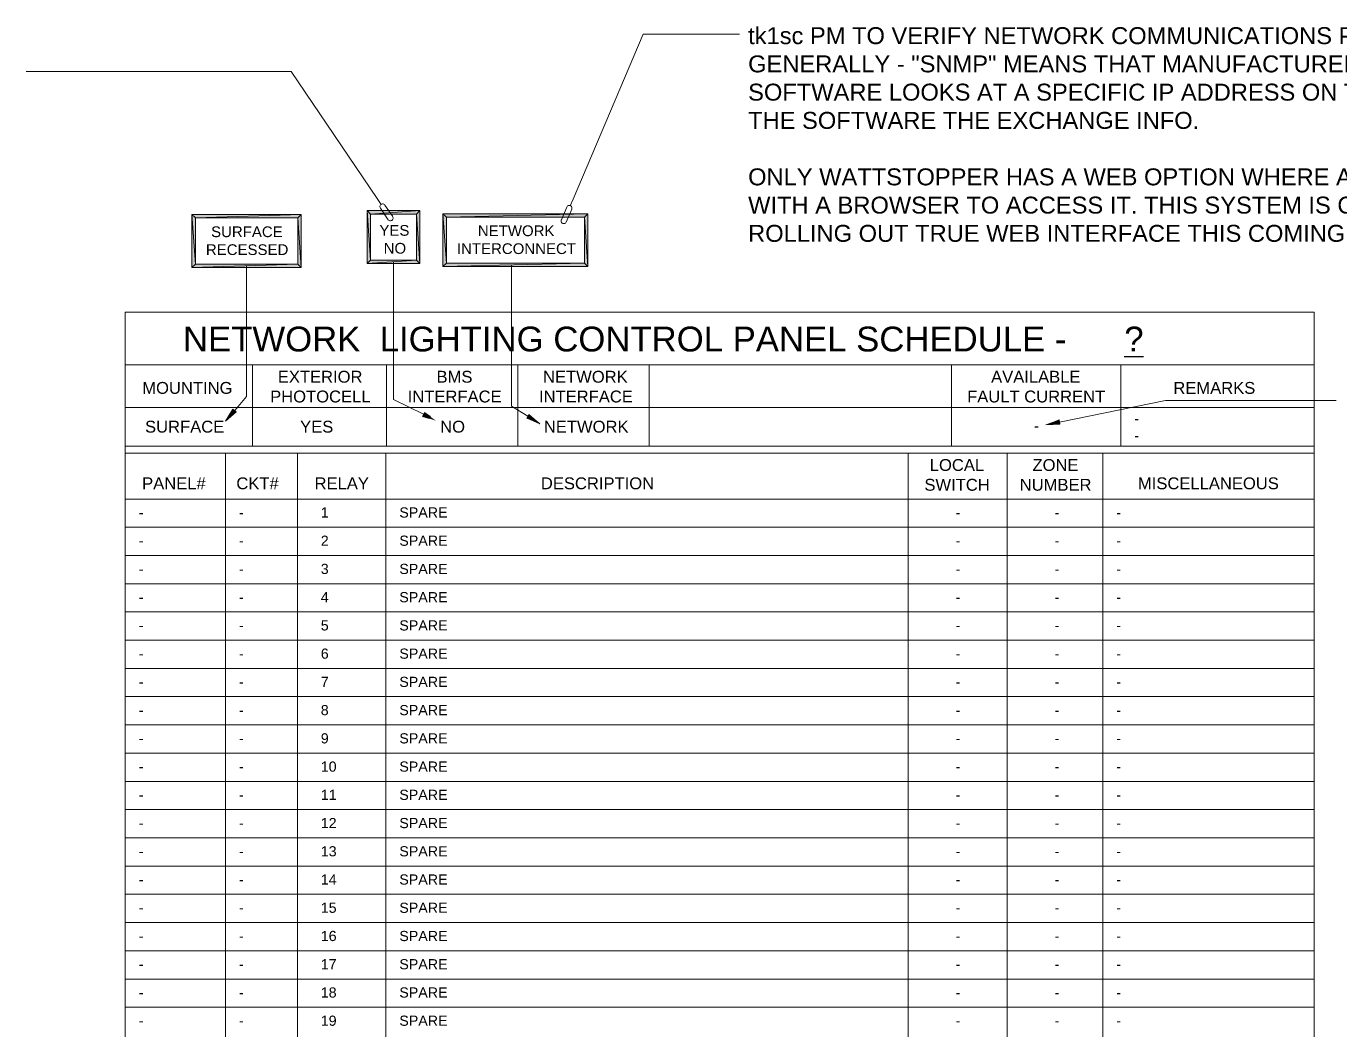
# Model space of a CAD drawing. Header units: millimetres. Extents: x 75 to 988, y 53 to 741.
# Drawn here: x 498.4 to 793.9, y 514.9 to 740.8 of the extents above; entities that cross this region are included whole.
import ezdxf

# ---------------------------------------------------------------- set-up
doc = ezdxf.new("R2010")
doc.units = ezdxf.units.MM
doc.layers.add('0E-LITE-TEXT', color=7, linetype='Continuous')
doc.layers.add('tk1sc_PM_DIRECTIONS', color=7, linetype='Continuous')
doc.styles.add('Helvetica', font='arial.ttf')

msp = doc.modelspace()

# ---------------------------------------------------------------- hatches: boundary and pattern name
h = msp.add_hatch(color=7)
h.paths.add_polyline_path([(543.19, 651.96), (544.04, 653.32), (544.38, 653.02)])
h.paths.add_polyline_path([(544.04, 653.32), (544.38, 653.02), (544.84, 654.67)])
h.paths.add_polyline_path([(544.38, 653.02), (544.84, 654.67), (545.61, 654.04)])
h = msp.add_hatch(color=7)
h.paths.add_polyline_path([(590.52, 652.05), (589, 652.55), (589.21, 652.98)])
h.paths.add_polyline_path([(589, 652.55), (589.21, 652.98), (587.52, 653.02)])
h.paths.add_polyline_path([(589.21, 652.98), (587.52, 653.02), (587.94, 653.91)])
h = msp.add_hatch(color=7)
h.paths.add_polyline_path([(613.85, 651.37), (612.37, 652.05), (612.62, 652.43)])
h.paths.add_polyline_path([(612.37, 652.05), (612.62, 652.43), (610.93, 652.64)])
h.paths.add_polyline_path([(612.62, 652.43), (610.93, 652.64), (611.43, 653.44)])
h = msp.add_hatch(color=7)
h.paths.add_polyline_path([(727.64, 651.11), (729.12, 651.67), (729.21, 651.2)])
h.paths.add_polyline_path([(729.12, 651.67), (729.21, 651.2), (730.6, 652.22)])
h.paths.add_polyline_path([(729.21, 651.2), (730.6, 652.22), (730.81, 651.28)])
at = {"layer": 'tk1sc_PM_DIRECTIONS'}
h = msp.add_hatch(color=7, dxfattribs=at)
h.paths.add_polyline_path([(536.42, 687.27), (535.66, 686.51), (559.45, 687.27)])
h.paths.add_polyline_path([(535.66, 686.51), (559.45, 687.27), (560.21, 686.51)])
h.paths.add_polyline_path([(559.45, 687.27), (560.21, 686.51), (559.45, 697.64)])
h.paths.add_polyline_path([(560.21, 686.51), (559.45, 697.64), (560.21, 698.4)])
h.paths.add_polyline_path([(559.45, 697.64), (560.21, 698.4), (536.42, 697.64)])
h.paths.add_polyline_path([(560.21, 698.4), (536.42, 697.64), (535.66, 698.4)])
h.paths.add_polyline_path([(536.42, 697.64), (535.66, 698.4), (536.42, 687.27)])
h.paths.add_polyline_path([(535.66, 698.4), (536.42, 687.27), (535.66, 686.51)])
h = msp.add_hatch(color=7, dxfattribs=at)
h.paths.add_polyline_path([(575.83, 688.16), (575.07, 687.39), (586.16, 688.16)])
h.paths.add_polyline_path([(575.07, 687.39), (586.16, 688.16), (586.92, 687.39)])
h.paths.add_polyline_path([(586.16, 688.16), (586.92, 687.39), (586.16, 698.53)])
h.paths.add_polyline_path([(586.92, 687.39), (586.16, 698.53), (586.92, 699.29)])
h.paths.add_polyline_path([(586.16, 698.53), (586.92, 699.29), (575.83, 698.53)])
h.paths.add_polyline_path([(586.92, 699.29), (575.83, 698.53), (575.07, 699.29)])
h.paths.add_polyline_path([(575.83, 698.53), (575.07, 699.29), (575.83, 688.16)])
h.paths.add_polyline_path([(575.07, 699.29), (575.83, 688.16), (575.07, 687.39)])
h = msp.add_hatch(color=7, dxfattribs=at)
h.paths.add_polyline_path([(592.85, 687.48), (592.09, 686.72), (623.92, 687.48)])
h.paths.add_polyline_path([(592.09, 686.72), (623.92, 687.48), (624.68, 686.72)])
h.paths.add_polyline_path([(623.92, 687.48), (624.68, 686.72), (623.92, 697.85)])
h.paths.add_polyline_path([(624.68, 686.72), (623.92, 697.85), (624.68, 698.61)])
h.paths.add_polyline_path([(623.92, 697.85), (624.68, 698.61), (592.85, 697.85)])
h.paths.add_polyline_path([(624.68, 698.61), (592.85, 697.85), (592.09, 698.61)])
h.paths.add_polyline_path([(592.85, 697.85), (592.09, 698.61), (592.85, 687.48)])
h.paths.add_polyline_path([(592.09, 698.61), (592.85, 687.48), (592.09, 686.72)])

# ---------------------------------------------------------------- linework, layer by layer
at = {"color": 7, "lineweight": 0}
for points in [[(621.34, 701.91), (637.13, 739), (658.76, 739)], [(577.27, 702.04), (557.97, 730.62), (498.4, 730.62)], [(578.2, 700.69), (577.27, 702.04)], [(579.03, 700.54), (578.93, 700.66), (578.79, 700.75), (578.64, 700.8), (578.48, 700.81), (578.32, 700.78), (578.18, 700.71), (578.06, 700.6), (577.97, 700.47), (577.92, 700.31), (577.91, 700.15), (577.94, 699.99), (578.02, 699.85)], [(579.05, 700.52), (580.79, 697.94)], [(621.03, 699.61), (621.08, 699.77), (621.08, 699.93), (621.04, 700.09), (620.96, 700.23), (620.85, 700.35), (620.71, 700.43), (620.56, 700.47), (620.39, 700.47), (620.24, 700.43), (620.1, 700.35), (619.98, 700.23), (619.9, 700.09)], [(620.71, 700.39), (621.34, 701.91)], [(579.77, 697.26), (578.03, 699.84)], [(579.74, 697.28), (579.85, 697.16), (579.98, 697.07), (580.13, 697.02), (580.3, 697.01), (580.46, 697.04), (580.6, 697.11), (580.72, 697.22), (580.81, 697.35), (580.86, 697.51), (580.87, 697.67), (580.83, 697.82), (580.76, 697.97)], [(618.72, 697.22), (619.9, 700.05)], [(621.04, 699.59), (619.82, 696.71)], [(618.68, 697.23), (618.64, 697.07), (618.63, 696.91), (618.67, 696.76), (618.75, 696.62), (618.87, 696.5), (619.01, 696.42), (619.16, 696.38), (619.32, 696.37), (619.48, 696.42), (619.62, 696.5), (619.73, 696.61), (619.81, 696.75)], [(545.27, 654.37), (547.93, 657.51), (547.93, 686.89)], [(587.69, 653.49), (581, 656.83), (581, 687.78)], [(611.18, 653.06), (607.5, 655.35), (607.5, 687.1)], [(730.73, 651.75), (754.52, 656.58), (792.92, 656.58)]]:
    msp.add_lwpolyline(points, dxfattribs=at)
for points in [[(543.19, 651.96), (544.04, 653.32), (544.38, 653.02)], [(544.04, 653.32), (544.38, 653.02), (544.84, 654.67)], [(544.38, 653.02), (544.84, 654.67), (545.61, 654.04)], [(589.21, 652.98), (587.52, 653.02), (587.94, 653.91)], [(612.62, 652.43), (610.93, 652.64), (611.43, 653.44)], [(589, 652.55), (589.21, 652.98), (587.52, 653.02)], [(612.37, 652.05), (612.62, 652.43), (610.93, 652.64)], [(613.85, 651.37), (612.37, 652.05), (612.62, 652.43)], [(727.64, 651.11), (729.12, 651.67), (729.21, 651.2)], [(729.12, 651.67), (729.21, 651.2), (730.6, 652.22)], [(729.21, 651.2), (730.6, 652.22), (730.81, 651.28)]]:
    msp.add_lwpolyline(points, close=True, dxfattribs=at)
at = {"layer": '0E-LITE-TEXT', "color": 7, "lineweight": 0}
for points in [[(520.67, 676.47), (787.96, 676.47)], [(520.67, 676.47), (520.67, 291.54)], [(787.96, 676.47), (787.96, 643.96)], [(520.67, 664.58), (787.96, 664.58)], [(549.25, 664.58), (549.25, 646.33)], [(579.39, 664.58), (579.39, 646.33)], [(608.89, 664.58), (608.89, 646.33)], [(638.44, 664.58), (638.44, 646.33)], [(706.39, 664.58), (706.39, 646.33)], [(744.49, 664.58), (744.49, 646.33)], [(787.96, 655.05), (520.67, 655.05)], [(520.67, 646.33), (787.96, 646.33)], [(787.96, 644.72), (520.67, 644.72)], [(543.19, 634.44), (543.19, 644.72)], [(543.19, 291.54), (543.19, 644.72)], [(559.41, 644.72), (559.41, 329.64)], [(579.26, 644.72), (579.26, 329.64)], [(696.69, 644.72), (696.69, 329.64)], [(718.92, 329.64), (718.92, 644.72)], [(740.47, 644.72), (740.47, 329.64)], [(787.96, 644.72), (787.96, 634.44)], [(520.67, 634.44), (787.96, 634.44), (543.19, 634.44)], [(787.96, 634.44), (787.96, 291.54)], [(787.96, 628.09), (520.67, 628.09)], [(787.96, 621.74), (520.67, 621.74)], [(787.96, 615.39), (520.67, 615.39)], [(787.96, 609.04), (520.67, 609.04)], [(787.96, 602.69), (520.67, 602.69)], [(787.96, 596.34), (520.67, 596.34)], [(787.96, 589.99), (520.67, 589.99)], [(787.96, 583.64), (520.67, 583.64)], [(787.96, 577.29), (520.67, 577.29)], [(787.96, 570.94), (520.67, 570.94)], [(787.96, 564.59), (520.67, 564.59)], [(787.96, 558.24), (520.67, 558.24)], [(787.96, 551.89), (520.67, 551.89)], [(787.96, 545.54), (520.67, 545.54)], [(787.96, 539.19), (520.67, 539.19)], [(787.96, 532.84), (520.67, 532.84)], [(787.96, 526.49), (520.67, 526.49)], [(787.96, 520.14), (520.67, 520.14)]]:
    msp.add_lwpolyline(points, dxfattribs=at)
at = {"layer": 'tk1sc_PM_DIRECTIONS', "color": 7, "lineweight": 0}
for points in [[(560.21, 698.4), (536.42, 697.64), (535.66, 698.4)], [(536.42, 697.64), (535.66, 698.4), (536.42, 687.27)], [(535.66, 698.4), (536.42, 687.27), (535.66, 686.51)], [(559.45, 697.64), (560.21, 698.4), (536.42, 697.64)], [(560.21, 686.51), (559.45, 697.64), (560.21, 698.4)], [(559.45, 687.27), (560.21, 686.51), (559.45, 697.64)], [(586.92, 699.29), (575.83, 698.53), (575.07, 699.29)], [(575.83, 698.53), (575.07, 699.29), (575.83, 688.16)], [(575.07, 699.29), (575.83, 688.16), (575.07, 687.39)], [(586.16, 698.53), (586.92, 699.29), (575.83, 698.53)], [(586.92, 687.39), (586.16, 698.53), (586.92, 699.29)], [(586.16, 688.16), (586.92, 687.39), (586.16, 698.53)], [(624.68, 698.61), (592.85, 697.85), (592.09, 698.61)], [(592.85, 697.85), (592.09, 698.61), (592.85, 687.48)], [(592.09, 698.61), (592.85, 687.48), (592.09, 686.72)], [(623.92, 697.85), (624.68, 698.61), (592.85, 697.85)], [(624.68, 686.72), (623.92, 697.85), (624.68, 698.61)], [(623.92, 687.48), (624.68, 686.72), (623.92, 697.85)], [(536.42, 687.27), (535.66, 686.51), (559.45, 687.27)], [(535.66, 686.51), (559.45, 687.27), (560.21, 686.51)], [(575.83, 688.16), (575.07, 687.39), (586.16, 688.16)], [(575.07, 687.39), (586.16, 688.16), (586.92, 687.39)], [(592.85, 687.48), (592.09, 686.72), (623.92, 687.48)], [(592.09, 686.72), (623.92, 687.48), (624.68, 686.72)]]:
    msp.add_lwpolyline(points, close=True, dxfattribs=at)

# ---------------------------------------------------------------- texts
at = {"attachment_point": 1}
for s, width, heights, insert, char_height in [('{\\fArial|b0|i0|c0|p34;tk1sc PM TO VERIFY NETWORK COMMUNICATIONS PROTOCOL W/ OWNER. ALL tk1sc-SPECIFICED SYSTEMS CAN DO SNMP. GENERALLY - "SNMP" MEANS THAT MANUFACTURER-SPECIFIC SOFTWARE MUST BE LOADED ONTO 1 OR MORE PC(S). THE SOFTWARE LOOKS AT A SPECIFIC IP ADDRESS ON THE LAN ASSIGNED TO THE LCP CONTROLLER. THE CONTROLLER AND THE SOFTWARE THE EXCHANGE INFO.\\P\\PONLY WATTSTOPPER HAS A WEB OPTION WHERE A WEB SERVER IS BUILT INTO THE LCP CONTROLLER ALLOWING ANY PC WITH A BROWSER TO ACCESS IT. THIS SYSTEM IS CURRENTLY VERY VERY SLOW!!! NOT RECOMMENDED YET. LC&D WILL BE ROLLING OUT TRUE WEB INTERFACE THIS COMING YEAR.  }', 330.1943, [59.59], (660.7, 740.55), 3.81), ('\\pi-0.37131;{\\fArial|b0|i0|c0|p34;SURFACE \\P\\pi-1.5342;RECESSED}', 15.0324, [0], (540.32, 695.75), 2.413), ('\\pi4.2366;{\\fArial|b0|i0|c0|p34;YES\\P\\pi5.1921;NO}', 15.0324, [0], (573.56, 696.06), 2.413), ('\\pi-0.96633;{\\fArial|b0|i0|c0|p34;NETWORK\\P\\pi-5.6829;INTERCONNECT}', 15.0324, [0], (600.9, 695.97), 2.413), ('\\pi-1.8356;{\\fArial|b0|i0|c0|p34;EXTERIOR \\P\\pi-3.5575;PHOTOCELL}', 15.0324, [0], (556.79, 663.27), 2.667), ('\\pi3.7131;{\\fArial|b0|i0|c0|p34;BMS \\P\\pi-2.767;INTERFACE}', 15.0324, [0], (586.93, 663.27), 2.667), ('\\pi-1.8592;{\\fArial|b0|i0|c0|p34;NETWORK \\P\\pi-2.767;INTERFACE}', 15.0324, [0], (616.44, 663.27), 2.667), ('\\pi9.2777;{\\fArial|b0|i0|c0|p34;AVAILABLE \\P\\pi3.8882;FAULT CURRENT}', 38.445, [0], (706.05, 663.27), 2.667), ('{\\fArial|b0|i0|c0|p34;MOUNTING}', 15.0324, [0], (524.48, 660.76), 2.667), ('{\\fArial|b0|i0|c0|p34;REMARKS}', 15.0324, [0], (756.3, 660.76), 2.667), ('{\\fArial|b0|i0|c0|p34;SURFACE}', 15.0324, [0], (525.11, 652.04), 2.667), ('{\\fArial|b0|i0|c0|p34;YES}', 15.0324, [0], (559.97, 652.04), 2.667), ('{\\fArial|b0|i0|c0|p34;NO}', 15.0324, [0], (591.46, 652.04), 2.667), ('{\\fArial|b0|i0|c0|p34;NETWORK}', 15.0324, [0], (614.77, 652.04), 2.667), ('\\pi18.619;{\\fArial|b0|i0|c0|p34;-}', 38.1, [4.22], (706.39, 652.04), 2.286), ('{\\fArial|b0|i0|c0|p34;-\\P-}', 44.4748, [0], (747.51, 653.69), 2.286), ('\\pi1.6101;{\\fArial|b0|i0|c0|p34;LOCAL \\P\\pi0.40299;SWITCH}', 15.0324, [0], (699.93, 643.42), 2.667), ('\\pi2.4787;{\\fArial|b0|i0|c0|p34;ZONE \\P\\pi-0.39111;NUMBER}', 15.0324, [0], (722.15, 643.42), 2.667), ('{\\fArial|b0|i0|c0|p34;PANEL#}', 15.0324, [0], (524.45, 639.3), 2.667), ('{\\fArial|b0|i0|c0|p34;CKT#}', 15.0324, [0], (545.63, 639.3), 2.667), ('{\\fArial|b0|i0|c0|p34;RELAY}', 15.0324, [0], (563.22, 639.3), 2.667), ('{\\fArial|b0|i0|c0|p34;DESCRIPTION}', 105.3924, [0], (614.1, 639.3), 2.667), ('{\\fArial|b0|i0|c0|p34;MISCELLANEOUS}', 105.3924, [0], (748.34, 639.3), 2.667), ('{\\fArial|b0|i0|c0|p34;1}', 14.6372, [0], (564.62, 632.56), 2.286), ('{\\fArial|b0|i0|c0|p34;SPARE}', 117.4327, [0], (582.28, 632.56), 2.286), ('{\\fArial|b0|i0|c0|p34;-}', 19.4982, [0], (523.69, 632.56), 2.286), ('{\\fArial|b0|i0|c0|p34;-}', 19.4982, [0], (546.22, 632.56), 2.286), ('\\pi10.681;{\\fArial|b0|i0|c0|p34;-}', 22.225, [4.22], (696.69, 632.56), 2.286), ('\\pi10.681;{\\fArial|b0|i0|c0|p34;-}', 22.225, [4.22], (718.92, 632.56), 2.286), ('{\\fArial|b0|i0|c0|p34;-}', 44.4748, [0], (743.49, 632.56), 2.286), ('{\\fArial|b0|i0|c0|p34;-}', 19.4982, [0], (523.69, 626.21), 2.286), ('{\\fArial|b0|i0|c0|p34;-}', 19.4982, [0], (546.22, 626.21), 2.286), ('{\\fArial|b0|i0|c0|p34;2}', 14.6372, [0], (564.62, 626.21), 2.286), ('{\\fArial|b0|i0|c0|p34;SPARE}', 117.4327, [0], (582.28, 626.21), 2.286), ('\\pi10.681;{\\fArial|b0|i0|c0|p34;-}', 22.225, [4.22], (696.69, 626.21), 2.286), ('\\pi10.681;{\\fArial|b0|i0|c0|p34;-}', 22.225, [4.22], (718.92, 626.21), 2.286), ('{\\fArial|b0|i0|c0|p34;-}', 44.4748, [0], (743.49, 626.21), 2.286), ('{\\fArial|b0|i0|c0|p34;-}', 19.4982, [0], (523.69, 619.86), 2.286), ('{\\fArial|b0|i0|c0|p34;-}', 19.4982, [0], (546.22, 619.86), 2.286), ('{\\fArial|b0|i0|c0|p34;3 }', 14.6372, [0], (564.62, 619.86), 2.286), ('{\\fArial|b0|i0|c0|p34;SPARE}', 117.4327, [0], (582.28, 619.86), 2.286), ('\\pi10.681;{\\fArial|b0|i0|c0|p34;-}', 22.225, [4.22], (696.69, 619.86), 2.286), ('\\pi10.681;{\\fArial|b0|i0|c0|p34;-}', 22.225, [4.22], (718.92, 619.86), 2.286), ('{\\fArial|b0|i0|c0|p34;-}', 44.4748, [0], (743.49, 619.86), 2.286), ('{\\fArial|b0|i0|c0|p34;-}', 19.4982, [0], (523.69, 613.51), 2.286), ('{\\fArial|b0|i0|c0|p34;-}', 19.4982, [0], (546.22, 613.51), 2.286), ('{\\fArial|b0|i0|c0|p34;4}', 14.6372, [0], (564.62, 613.51), 2.286), ('{\\fArial|b0|i0|c0|p34;SPARE}', 117.4327, [0], (582.28, 613.51), 2.286), ('\\pi10.681;{\\fArial|b0|i0|c0|p34;-}', 22.225, [4.22], (696.69, 613.51), 2.286), ('\\pi10.681;{\\fArial|b0|i0|c0|p34;-}', 22.225, [4.22], (718.92, 613.51), 2.286), ('{\\fArial|b0|i0|c0|p34;-}', 44.4748, [0], (743.49, 613.51), 2.286), ('{\\fArial|b0|i0|c0|p34;-}', 19.4982, [0], (523.69, 607.16), 2.286), ('{\\fArial|b0|i0|c0|p34;-}', 19.4982, [0], (546.22, 607.16), 2.286), ('{\\fArial|b0|i0|c0|p34;5}', 14.6372, [0], (564.62, 607.16), 2.286), ('{\\fArial|b0|i0|c0|p34;SPARE}', 117.4327, [0], (582.28, 607.16), 2.286), ('\\pi10.681;{\\fArial|b0|i0|c0|p34;-}', 22.225, [4.22], (696.69, 607.16), 2.286), ('\\pi10.681;{\\fArial|b0|i0|c0|p34;-}', 22.225, [4.22], (718.92, 607.16), 2.286), ('{\\fArial|b0|i0|c0|p34;-}', 44.4748, [0], (743.49, 607.16), 2.286), ('{\\fArial|b0|i0|c0|p34;6}', 14.6372, [0], (564.62, 600.81), 2.286), ('{\\fArial|b0|i0|c0|p34;SPARE}', 117.4327, [0], (582.28, 600.81), 2.286), ('{\\fArial|b0|i0|c0|p34;-}', 19.4982, [0], (523.69, 600.81), 2.286), ('{\\fArial|b0|i0|c0|p34;-}', 19.4982, [0], (546.22, 600.81), 2.286), ('\\pi10.681;{\\fArial|b0|i0|c0|p34;-}', 22.225, [4.22], (696.69, 600.81), 2.286), ('\\pi10.681;{\\fArial|b0|i0|c0|p34;-}', 22.225, [4.22], (718.92, 600.81), 2.286), ('{\\fArial|b0|i0|c0|p34;-}', 44.4748, [0], (743.49, 600.81), 2.286), ('{\\fArial|b0|i0|c0|p34;7}', 14.6372, [0], (564.62, 594.46), 2.286), ('{\\fArial|b0|i0|c0|p34;SPARE}', 117.4327, [0], (582.28, 594.46), 2.286), ('{\\fArial|b0|i0|c0|p34;-}', 19.4982, [0], (523.69, 594.46), 2.286), ('{\\fArial|b0|i0|c0|p34;-}', 19.4982, [0], (546.22, 594.46), 2.286), ('\\pi10.681;{\\fArial|b0|i0|c0|p34;-}', 22.225, [4.22], (696.69, 594.46), 2.286), ('\\pi10.681;{\\fArial|b0|i0|c0|p34;-}', 22.225, [4.22], (718.92, 594.46), 2.286), ('{\\fArial|b0|i0|c0|p34;-}', 44.4748, [0], (743.49, 594.46), 2.286), ('{\\fArial|b0|i0|c0|p34;8}', 14.6372, [0], (564.62, 588.11), 2.286), ('{\\fArial|b0|i0|c0|p34;SPARE}', 117.4327, [0], (582.28, 588.11), 2.286), ('{\\fArial|b0|i0|c0|p34;-}', 19.4982, [0], (523.69, 588.11), 2.286), ('{\\fArial|b0|i0|c0|p34;-}', 19.4982, [0], (546.22, 588.11), 2.286), ('\\pi10.681;{\\fArial|b0|i0|c0|p34;-}', 22.225, [4.22], (696.69, 588.11), 2.286), ('\\pi10.681;{\\fArial|b0|i0|c0|p34;-}', 22.225, [4.22], (718.92, 588.11), 2.286), ('{\\fArial|b0|i0|c0|p34;-}', 44.4748, [0], (743.49, 588.11), 2.286), ('{\\fArial|b0|i0|c0|p34;-}', 19.4982, [0], (523.69, 581.76), 2.286), ('{\\fArial|b0|i0|c0|p34;-}', 19.4982, [0], (546.22, 581.76), 2.286), ('{\\fArial|b0|i0|c0|p34;9}', 14.6372, [0], (564.62, 581.76), 2.286), ('{\\fArial|b0|i0|c0|p34;SPARE}', 117.4327, [0], (582.28, 581.76), 2.286), ('\\pi10.681;{\\fArial|b0|i0|c0|p34;-}', 22.225, [4.22], (696.69, 581.76), 2.286), ('\\pi10.681;{\\fArial|b0|i0|c0|p34;-}', 22.225, [4.22], (718.92, 581.76), 2.286), ('{\\fArial|b0|i0|c0|p34;-}', 44.4748, [0], (743.49, 581.76), 2.286), ('{\\fArial|b0|i0|c0|p34;-}', 19.4982, [0], (523.69, 575.41), 2.286), ('{\\fArial|b0|i0|c0|p34;-}', 19.4982, [0], (546.22, 575.41), 2.286), ('{\\fArial|b0|i0|c0|p34;10}', 14.6372, [0], (564.62, 575.41), 2.286), ('{\\fArial|b0|i0|c0|p34;SPARE}', 117.4327, [0], (582.28, 575.41), 2.286), ('\\pi10.681;{\\fArial|b0|i0|c0|p34;-}', 22.225, [4.22], (696.69, 575.41), 2.286), ('\\pi10.681;{\\fArial|b0|i0|c0|p34;-}', 22.225, [4.22], (718.92, 575.41), 2.286), ('{\\fArial|b0|i0|c0|p34;-}', 44.4748, [0], (743.49, 575.41), 2.286), ('{\\fArial|b0|i0|c0|p34;-}', 19.4982, [0], (523.69, 569.06), 2.286), ('{\\fArial|b0|i0|c0|p34;-}', 19.4982, [0], (546.22, 569.06), 2.286), ('{\\fArial|b0|i0|c0|p34;11}', 14.6372, [0], (564.62, 569.06), 2.286), ('{\\fArial|b0|i0|c0|p34;SPARE}', 117.4327, [0], (582.28, 569.06), 2.286), ('\\pi10.681;{\\fArial|b0|i0|c0|p34;-}', 22.225, [4.22], (696.69, 569.06), 2.286), ('\\pi10.681;{\\fArial|b0|i0|c0|p34;-}', 22.225, [4.22], (718.92, 569.06), 2.286), ('{\\fArial|b0|i0|c0|p34;-}', 44.4748, [0], (743.49, 569.06), 2.286), ('{\\fArial|b0|i0|c0|p34;12}', 14.6372, [0], (564.62, 562.71), 2.286), ('{\\fArial|b0|i0|c0|p34;SPARE}', 117.4327, [0], (582.28, 562.71), 2.286), ('{\\fArial|b0|i0|c0|p34;-}', 19.4982, [0], (523.69, 562.71), 2.286), ('{\\fArial|b0|i0|c0|p34;-}', 19.4982, [0], (546.22, 562.71), 2.286), ('\\pi10.681;{\\fArial|b0|i0|c0|p34;-}', 22.225, [4.22], (696.69, 562.71), 2.286), ('\\pi10.681;{\\fArial|b0|i0|c0|p34;-}', 22.225, [4.22], (718.92, 562.71), 2.286), ('{\\fArial|b0|i0|c0|p34;-}', 44.4748, [0], (743.49, 562.71), 2.286), ('{\\fArial|b0|i0|c0|p34;13}', 14.6372, [0], (564.62, 556.36), 2.286), ('{\\fArial|b0|i0|c0|p34;SPARE}', 117.4327, [0], (582.28, 556.36), 2.286), ('{\\fArial|b0|i0|c0|p34;-}', 19.4982, [0], (523.69, 556.36), 2.286), ('{\\fArial|b0|i0|c0|p34;-}', 19.4982, [0], (546.22, 556.36), 2.286), ('\\pi10.681;{\\fArial|b0|i0|c0|p34;-}', 22.225, [4.22], (696.69, 556.36), 2.286), ('\\pi10.681;{\\fArial|b0|i0|c0|p34;-}', 22.225, [4.22], (718.92, 556.36), 2.286), ('{\\fArial|b0|i0|c0|p34;-}', 44.4748, [0], (743.49, 556.36), 2.286), ('{\\fArial|b0|i0|c0|p34;14}', 14.6372, [0], (564.62, 550.01), 2.286), ('{\\fArial|b0|i0|c0|p34;SPARE}', 117.4327, [0], (582.28, 550.01), 2.286), ('{\\fArial|b0|i0|c0|p34;-}', 19.4982, [0], (523.69, 550.01), 2.286), ('{\\fArial|b0|i0|c0|p34;-}', 19.4982, [0], (546.22, 550.01), 2.286), ('\\pi10.681;{\\fArial|b0|i0|c0|p34;-}', 22.225, [4.22], (696.69, 550.01), 2.286), ('\\pi10.681;{\\fArial|b0|i0|c0|p34;-}', 22.225, [4.22], (718.92, 550.01), 2.286), ('{\\fArial|b0|i0|c0|p34;-}', 44.4748, [0], (743.49, 550.01), 2.286), ('{\\fArial|b0|i0|c0|p34;-}', 19.4982, [0], (523.69, 543.66), 2.286), ('{\\fArial|b0|i0|c0|p34;-}', 19.4982, [0], (546.22, 543.66), 2.286), ('{\\fArial|b0|i0|c0|p34;15}', 14.6372, [0], (564.62, 543.66), 2.286), ('{\\fArial|b0|i0|c0|p34;SPARE}', 117.4327, [0], (582.28, 543.66), 2.286), ('\\pi10.681;{\\fArial|b0|i0|c0|p34;-}', 22.225, [4.22], (696.69, 543.66), 2.286), ('\\pi10.681;{\\fArial|b0|i0|c0|p34;-}', 22.225, [4.22], (718.92, 543.66), 2.286), ('{\\fArial|b0|i0|c0|p34;-}', 44.4748, [0], (743.49, 543.66), 2.286), ('{\\fArial|b0|i0|c0|p34;-}', 19.4982, [0], (523.69, 537.31), 2.286), ('{\\fArial|b0|i0|c0|p34;-}', 19.4982, [0], (546.22, 537.31), 2.286), ('{\\fArial|b0|i0|c0|p34;16}', 14.6372, [0], (564.62, 537.31), 2.286), ('{\\fArial|b0|i0|c0|p34;SPARE}', 117.4327, [0], (582.28, 537.31), 2.286), ('\\pi10.681;{\\fArial|b0|i0|c0|p34;-}', 22.225, [4.22], (696.69, 537.31), 2.286), ('\\pi10.681;{\\fArial|b0|i0|c0|p34;-}', 22.225, [4.22], (718.92, 537.31), 2.286), ('{\\fArial|b0|i0|c0|p34;-}', 44.4748, [0], (743.49, 537.31), 2.286), ('{\\fArial|b0|i0|c0|p34;-}', 19.4982, [0], (523.69, 530.96), 2.286), ('{\\fArial|b0|i0|c0|p34;-}', 19.4982, [0], (546.22, 530.96), 2.286), ('{\\fArial|b0|i0|c0|p34;17}', 14.6372, [0], (564.62, 530.96), 2.286), ('{\\fArial|b0|i0|c0|p34;SPARE}', 117.4327, [0], (582.28, 530.96), 2.286), ('\\pi10.681;{\\fArial|b0|i0|c0|p34;-}', 22.225, [4.22], (696.69, 530.96), 2.286), ('\\pi10.681;{\\fArial|b0|i0|c0|p34;-}', 22.225, [4.22], (718.92, 530.96), 2.286), ('{\\fArial|b0|i0|c0|p34;-}', 44.4748, [0], (743.49, 530.96), 2.286), ('{\\fArial|b0|i0|c0|p34;-}', 19.4982, [0], (523.69, 524.61), 2.286), ('{\\fArial|b0|i0|c0|p34;-}', 19.4982, [0], (546.22, 524.61), 2.286), ('{\\fArial|b0|i0|c0|p34;18}', 14.6372, [0], (564.62, 524.61), 2.286), ('{\\fArial|b0|i0|c0|p34;SPARE}', 117.4327, [0], (582.28, 524.61), 2.286), ('\\pi10.681;{\\fArial|b0|i0|c0|p34;-}', 22.225, [4.22], (696.69, 524.61), 2.286), ('\\pi10.681;{\\fArial|b0|i0|c0|p34;-}', 22.225, [4.22], (718.92, 524.61), 2.286), ('{\\fArial|b0|i0|c0|p34;-}', 44.4748, [0], (743.49, 524.61), 2.286), ('{\\fArial|b0|i0|c0|p34;19}', 14.6372, [0], (564.62, 518.26), 2.286), ('{\\fArial|b0|i0|c0|p34;SPARE}', 117.4327, [0], (582.28, 518.26), 2.286), ('{\\fArial|b0|i0|c0|p34;-}', 19.4982, [0], (523.69, 518.26), 2.286), ('{\\fArial|b0|i0|c0|p34;-}', 19.4982, [0], (546.22, 518.26), 2.286), ('\\pi10.681;{\\fArial|b0|i0|c0|p34;-}', 22.225, [4.22], (696.69, 518.26), 2.286), ('\\pi10.681;{\\fArial|b0|i0|c0|p34;-}', 22.225, [4.22], (718.92, 518.26), 2.286), ('{\\fArial|b0|i0|c0|p34;-}', 44.4748, [0], (743.49, 518.26), 2.286)]:
    msp.add_mtext_dynamic_manual_height_columns(s, width=width, gutter_width=107.54, heights=heights, dxfattribs=dict(at, insert=insert, char_height=char_height))
at = {"insert": (533.63, 673.21), "char_height": 5.588, "attachment_point": 1, "style": 'Helvetica'}
msp.add_mtext('NETWORK  LIGHTING CONTROL PANEL SCHEDULE - {\\L     ?                          }', dxfattribs=at)

doc.saveas('drawing.dxf')
